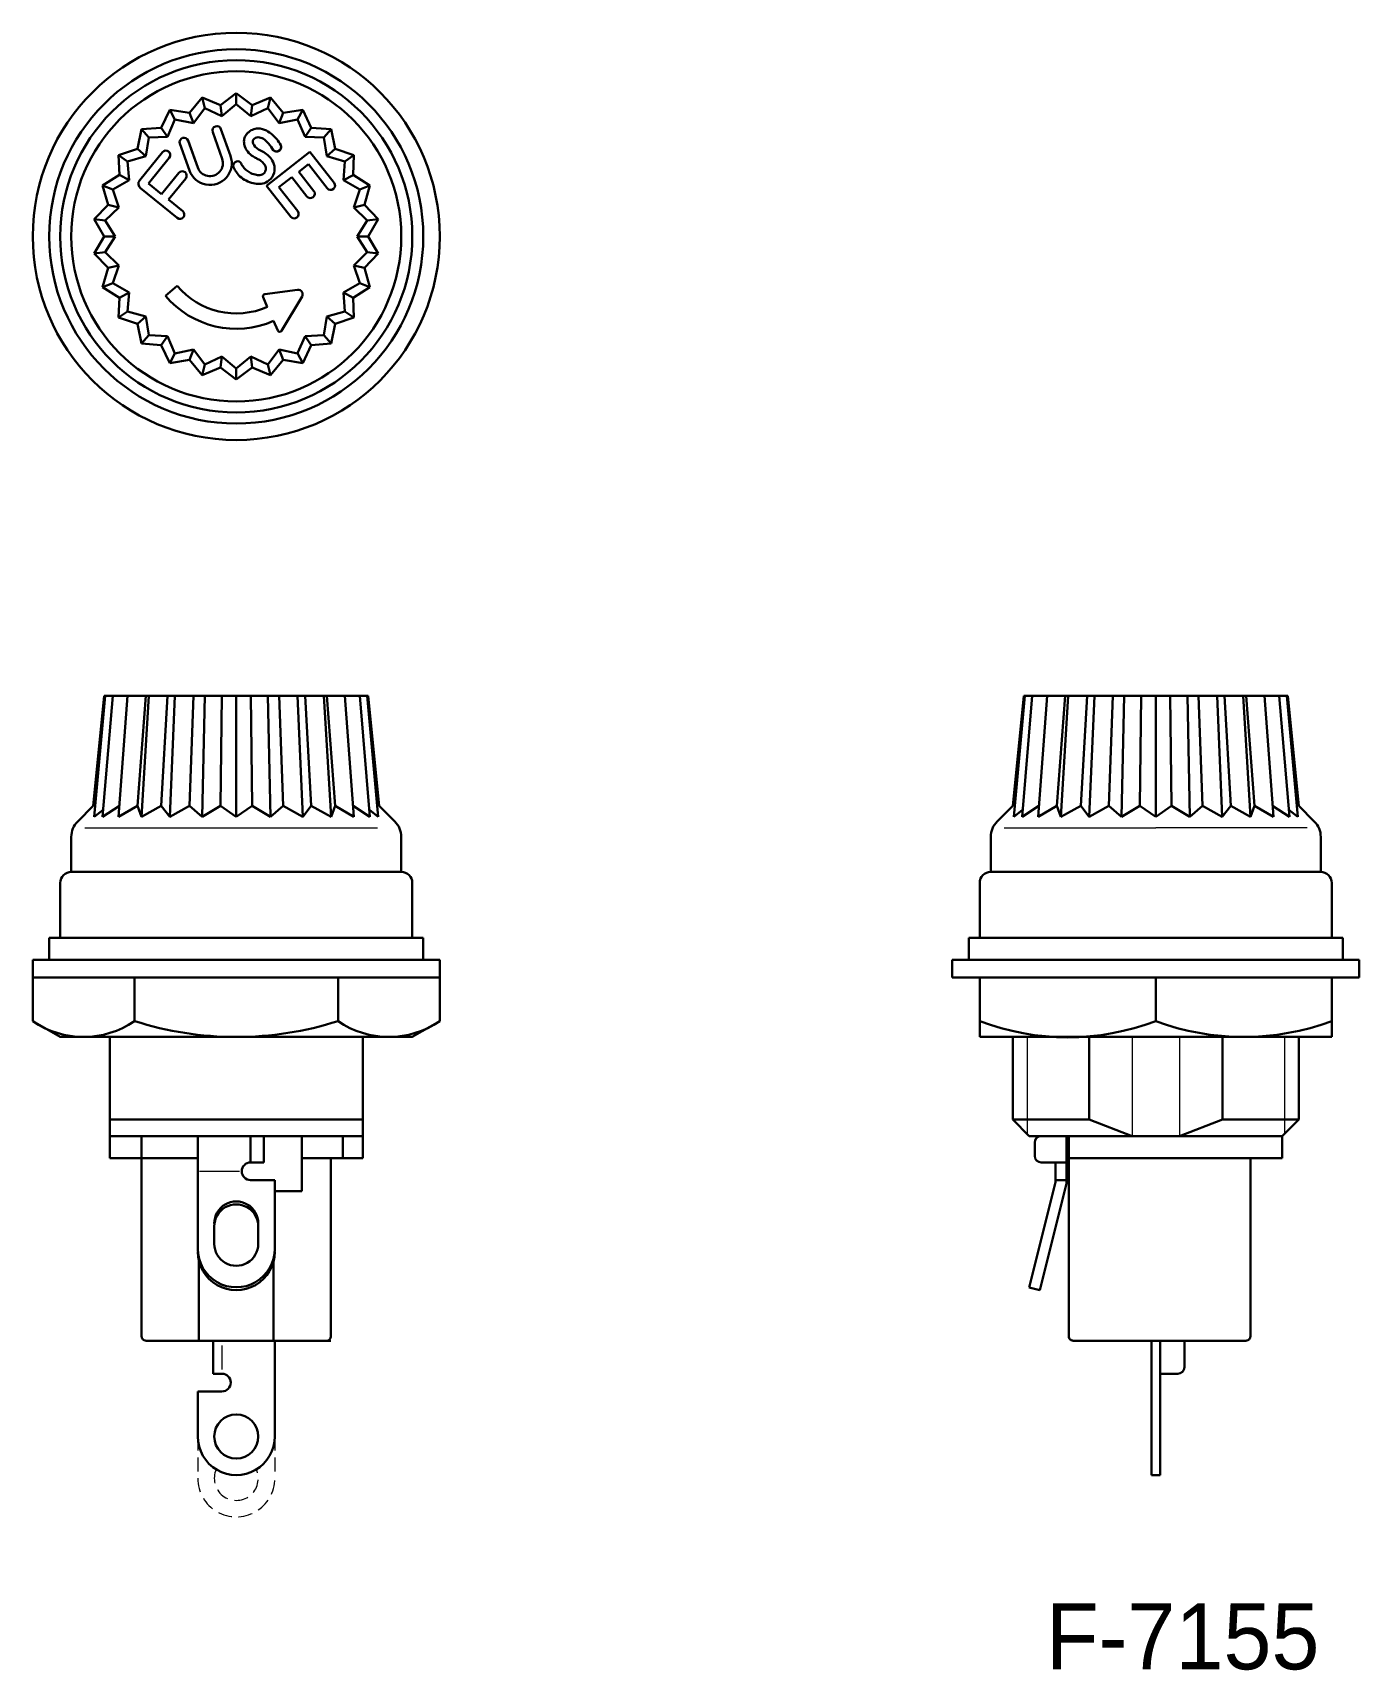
# Model space of a CAD drawing. Extents: x 5582.3 to 5642.6, y 8348.2 to 8422.6.
import ezdxf

# ---------------------------------------------------------------- set-up
doc = ezdxf.new("R2010")
doc.units = 0
doc.linetypes.add('HIDDEN', pattern=[9.525, 6.35, -3.175])
doc.layers.add('AM_0 プロファイル（中）', color=7, linetype='CONTINUOUS', lineweight=30)
doc.layers.add('AM_1 プロファイル（細）', color=60, linetype='CONTINUOUS', lineweight=13)
doc.styles.add('社内規格', font='HGSGothicM.ttf')

msp = doc.modelspace()

# ---------------------------------------------------------------- linework, layer by layer
at = {"layer": 'AM_0 プロファイル（中）'}
for p, q in [((5591.596, 8419.882), (5590.872, 8419.338)), ((5591.596, 8419.382), (5591.596, 8419.882)), ((5591.596, 8419.882), (5592.319, 8419.338)), ((5588.575, 8419.138), (5588.187, 8418.32)), ((5588.807, 8418.695), (5588.575, 8419.138)), ((5588.575, 8419.138), (5589.468, 8418.992)), ((5590.04, 8419.693), (5589.468, 8418.992)), ((5589.645, 8418.525), (5589.468, 8418.992)), ((5590.16, 8419.208), (5589.645, 8418.525)), ((5590.16, 8419.208), (5590.04, 8419.693)), ((5590.04, 8419.693), (5590.872, 8419.339)), ((5590.16, 8419.208), (5590.933, 8418.842)), ((5590.933, 8418.842), (5590.872, 8419.338)), ((5591.596, 8419.382), (5590.933, 8418.842)), ((5591.596, 8419.382), (5592.259, 8418.842)), ((5593.031, 8419.208), (5592.258, 8418.842)), ((5592.259, 8418.842), (5592.319, 8419.338)), ((5593.151, 8419.693), (5592.319, 8419.338)), ((5593.031, 8419.208), (5593.151, 8419.693)), ((5593.031, 8419.208), (5593.546, 8418.525)), ((5593.151, 8419.693), (5593.723, 8418.992)), ((5593.546, 8418.525), (5593.723, 8418.992)), ((5594.616, 8419.138), (5593.723, 8418.992)), ((5594.384, 8418.695), (5594.616, 8419.138)), ((5594.616, 8419.138), (5595.004, 8418.32)), ((5587.285, 8418.248), (5587.104, 8417.361)), ((5587.285, 8418.248), (5588.187, 8418.32)), ((5587.617, 8417.873), (5587.285, 8418.248)), ((5588.471, 8417.909), (5588.187, 8418.32)), ((5588.807, 8418.695), (5588.471, 8417.909)), ((5588.807, 8418.695), (5589.645, 8418.525)), ((5590.901, 8418.257), (5591.333, 8417.037)), ((5590.901, 8418.257), (5591.333, 8417.037)), ((5594.384, 8418.695), (5593.546, 8418.525)), ((5594.384, 8418.695), (5594.72, 8417.909)), ((5594.72, 8417.909), (5595.004, 8418.32)), ((5595.906, 8418.248), (5595.004, 8418.32)), ((5595.574, 8417.873), (5595.906, 8418.248)), ((5595.906, 8418.248), (5596.087, 8417.361)), ((5587.617, 8417.873), (5587.479, 8417.029)), ((5587.617, 8417.873), (5588.471, 8417.909)), ((5589.035, 8417.596), (5589.467, 8416.376)), ((5589.035, 8417.596), (5589.467, 8416.376)), ((5589.412, 8417.73), (5589.844, 8416.509)), ((5589.412, 8417.729), (5589.844, 8416.509)), ((5590.524, 8418.123), (5590.956, 8416.903)), ((5590.524, 8418.123), (5590.956, 8416.903)), ((5595.574, 8417.873), (5594.72, 8417.909)), ((5595.574, 8417.873), (5595.712, 8417.029)), ((5586.246, 8417.075), (5587.104, 8417.361)), ((5586.246, 8417.075), (5586.283, 8416.171)), ((5586.658, 8416.791), (5586.246, 8417.075)), ((5586.658, 8416.791), (5587.479, 8417.029)), ((5586.658, 8416.791), (5586.726, 8415.938)), ((5587.479, 8417.029), (5587.105, 8417.361)), ((5588.238, 8417.205), (5587.208, 8415.932)), ((5588.549, 8416.953), (5587.607, 8415.789)), ((5594.944, 8417.222), (5592.974, 8415.682)), ((5594.944, 8417.222), (5596.042, 8415.816)), ((5595.712, 8417.029), (5596.087, 8417.361)), ((5596.533, 8416.791), (5595.712, 8417.029)), ((5596.945, 8417.075), (5596.087, 8417.361)), ((5596.533, 8416.791), (5596.466, 8415.938)), ((5596.533, 8416.791), (5596.945, 8417.075)), ((5596.945, 8417.075), (5596.908, 8416.171)), ((5585.518, 8415.687), (5586.283, 8416.171)), ((5586.726, 8415.938), (5586.283, 8416.171)), ((5588.204, 8415.305), (5588.986, 8416.27)), ((5588.204, 8415.305), (5588.986, 8416.27)), ((5588.515, 8415.053), (5589.297, 8416.018)), ((5594.125, 8416.074), (5593.535, 8415.613)), ((5594.125, 8416.074), (5593.535, 8415.613)), ((5594.125, 8416.074), (5594.81, 8415.197)), ((5594.875, 8416.66), (5594.44, 8416.32)), ((5594.44, 8416.32), (5595.125, 8415.443)), ((5594.875, 8416.66), (5595.727, 8415.569)), ((5596.466, 8415.938), (5596.908, 8416.17)), ((5597.673, 8415.687), (5596.908, 8416.171)), ((5585.518, 8415.687), (5585.77, 8414.818)), ((5585.985, 8415.51), (5585.518, 8415.687)), ((5585.985, 8415.51), (5586.726, 8415.938)), ((5585.985, 8415.51), (5586.255, 8414.698)), ((5587.246, 8415.566), (5588.909, 8414.22)), ((5587.607, 8415.789), (5588.204, 8415.305)), ((5592.974, 8415.682), (5594.072, 8414.277)), ((5593.535, 8415.613), (5594.388, 8414.523)), ((5597.206, 8415.51), (5596.466, 8415.938)), ((5597.206, 8415.51), (5596.936, 8414.698)), ((5597.206, 8415.51), (5597.673, 8415.687)), ((5597.673, 8415.687), (5597.421, 8414.818)), ((5585.143, 8414.166), (5585.77, 8414.818)), ((5585.639, 8414.105), (5586.255, 8414.698)), ((5586.255, 8414.699), (5585.77, 8414.818)), ((5588.515, 8415.053), (5589.161, 8414.531)), ((5588.515, 8415.053), (5589.161, 8414.53)), ((5596.936, 8414.698), (5597.421, 8414.818)), ((5597.552, 8414.105), (5596.936, 8414.698)), ((5598.048, 8414.166), (5597.421, 8414.818)), ((5585.143, 8414.166), (5585.596, 8413.382)), ((5585.639, 8414.105), (5585.143, 8414.166)), ((5585.639, 8414.105), (5586.096, 8413.382)), ((5597.552, 8414.105), (5597.096, 8413.382)), ((5597.552, 8414.105), (5598.048, 8414.166)), ((5598.048, 8414.166), (5597.596, 8413.382)), ((5585.143, 8412.599), (5585.596, 8413.382)), ((5586.096, 8413.382), (5585.596, 8413.382)), ((5585.639, 8412.659), (5586.096, 8413.382)), ((5597.552, 8412.659), (5597.096, 8413.382)), ((5597.096, 8413.382), (5597.596, 8413.382)), ((5598.048, 8412.599), (5597.596, 8413.382)), ((5585.639, 8412.659), (5585.143, 8412.599)), ((5585.143, 8412.599), (5585.77, 8411.946)), ((5585.639, 8412.659), (5586.255, 8412.066)), ((5597.552, 8412.659), (5596.936, 8412.066)), ((5598.048, 8412.599), (5597.421, 8411.946)), ((5597.552, 8412.659), (5598.048, 8412.599)), ((5585.518, 8411.077), (5585.77, 8411.946)), ((5586.255, 8412.066), (5585.77, 8411.946)), ((5585.985, 8411.255), (5586.255, 8412.066)), ((5597.206, 8411.255), (5596.936, 8412.066)), ((5596.936, 8412.066), (5597.421, 8411.946)), ((5597.673, 8411.077), (5597.421, 8411.946)), ((5585.985, 8411.255), (5585.518, 8411.077)), ((5585.518, 8411.077), (5586.283, 8410.594)), ((5585.985, 8411.255), (5586.726, 8410.826)), ((5586.726, 8410.826), (5586.283, 8410.594)), ((5586.658, 8409.974), (5586.726, 8410.826)), ((5588.378, 8410.682), (5588.914, 8411.132)), ((5592.895, 8410.753), (5594.385, 8410.956)), ((5597.206, 8411.255), (5596.466, 8410.826)), ((5596.533, 8409.974), (5596.466, 8410.826)), ((5596.466, 8410.826), (5596.908, 8410.594)), ((5597.673, 8411.077), (5596.908, 8410.594)), ((5597.206, 8411.255), (5597.673, 8411.077)), ((5586.246, 8409.69), (5586.283, 8410.594)), ((5592.816, 8410.614), (5593.008, 8410.18)), ((5592.816, 8410.614), (5593.008, 8410.18)), ((5594.584, 8410.656), (5593.659, 8409.095)), ((5596.945, 8409.69), (5596.908, 8410.594)), ((5586.658, 8409.974), (5586.246, 8409.69)), ((5586.246, 8409.69), (5587.104, 8409.404)), ((5586.658, 8409.974), (5587.479, 8409.735)), ((5587.479, 8409.735), (5587.104, 8409.404)), ((5587.285, 8408.517), (5587.104, 8409.404)), ((5587.617, 8408.891), (5587.479, 8409.735)), ((5593.29, 8409.539), (5593.481, 8409.106)), ((5593.29, 8409.539), (5593.481, 8409.106)), ((5595.574, 8408.891), (5595.712, 8409.735)), ((5596.533, 8409.974), (5595.712, 8409.735)), ((5595.712, 8409.735), (5596.087, 8409.403)), ((5595.906, 8408.517), (5596.087, 8409.404)), ((5596.945, 8409.69), (5596.087, 8409.404)), ((5596.533, 8409.974), (5596.945, 8409.69)), ((5587.617, 8408.891), (5587.285, 8408.517)), ((5587.617, 8408.891), (5588.471, 8408.856)), ((5588.471, 8408.856), (5588.187, 8408.444)), ((5588.807, 8408.069), (5588.471, 8408.856)), ((5594.384, 8408.07), (5594.72, 8408.856)), ((5595.574, 8408.891), (5594.72, 8408.856)), ((5594.72, 8408.856), (5595.004, 8408.444)), ((5595.574, 8408.891), (5595.906, 8408.517)), ((5587.285, 8408.517), (5588.187, 8408.444)), ((5588.575, 8407.627), (5588.187, 8408.444)), ((5588.807, 8408.069), (5588.575, 8407.627)), ((5588.807, 8408.069), (5589.645, 8408.24)), ((5589.645, 8408.24), (5589.468, 8407.772)), ((5590.16, 8407.557), (5589.645, 8408.24)), ((5590.16, 8407.557), (5590.933, 8407.922)), ((5590.933, 8407.922), (5590.872, 8407.426)), ((5591.596, 8407.382), (5590.933, 8407.922)), ((5591.596, 8407.382), (5592.259, 8407.922)), ((5592.258, 8407.922), (5592.319, 8407.426)), ((5593.031, 8407.557), (5592.259, 8407.922)), ((5593.031, 8407.557), (5593.546, 8408.24)), ((5593.546, 8408.24), (5593.723, 8407.772)), ((5594.384, 8408.069), (5593.546, 8408.24)), ((5594.384, 8408.07), (5594.616, 8407.627)), ((5594.616, 8407.627), (5595.004, 8408.444)), ((5595.906, 8408.517), (5595.004, 8408.444)), ((5588.575, 8407.627), (5589.468, 8407.772)), ((5590.04, 8407.071), (5589.468, 8407.772)), ((5590.16, 8407.557), (5590.04, 8407.071)), ((5590.04, 8407.071), (5590.872, 8407.426)), ((5591.596, 8406.882), (5590.872, 8407.426)), ((5591.596, 8406.882), (5592.319, 8407.426)), ((5591.596, 8407.382), (5591.596, 8406.882)), ((5593.151, 8407.071), (5592.319, 8407.426)), ((5593.031, 8407.557), (5593.151, 8407.071)), ((5593.151, 8407.071), (5593.723, 8407.772)), ((5594.616, 8407.627), (5593.723, 8407.772)), ((5585.596, 8392.515), (5585.096, 8387.515)), ((5585.639, 8392.515), (5585.143, 8387.015)), ((5585.985, 8392.515), (5585.518, 8387.015)), ((5585.596, 8392.515), (5597.596, 8392.515)), ((5586.658, 8392.515), (5586.246, 8387.015)), ((5587.479, 8392.515), (5587.105, 8387.515)), ((5587.617, 8392.515), (5587.285, 8387.015)), ((5588.471, 8392.515), (5588.187, 8387.515)), ((5588.807, 8392.515), (5588.575, 8387.015)), ((5589.645, 8392.515), (5589.468, 8387.515)), ((5590.16, 8392.515), (5590.04, 8387.015)), ((5590.933, 8392.515), (5590.872, 8387.515)), ((5591.596, 8392.515), (5591.596, 8387.015)), ((5592.258, 8392.515), (5592.319, 8387.515)), ((5593.031, 8392.515), (5593.151, 8387.015)), ((5593.546, 8392.515), (5593.723, 8387.515)), ((5594.384, 8392.515), (5594.616, 8387.015)), ((5594.72, 8392.515), (5595.004, 8387.515)), ((5595.574, 8392.515), (5595.906, 8387.015)), ((5595.712, 8392.515), (5596.086, 8387.515)), ((5596.533, 8392.515), (5596.945, 8387.015)), ((5597.206, 8392.515), (5597.673, 8387.015)), ((5597.552, 8392.515), (5598.048, 8387.015)), ((5597.596, 8392.515), (5598.096, 8387.515)), ((5627.386, 8392.515), (5626.886, 8387.515)), ((5627.43, 8392.515), (5626.934, 8387.015)), ((5627.776, 8392.515), (5627.308, 8387.015)), ((5627.386, 8392.515), (5639.386, 8392.515)), ((5628.448, 8392.515), (5628.037, 8387.015)), ((5629.269, 8392.515), (5628.895, 8387.515)), ((5629.407, 8392.515), (5629.076, 8387.015)), ((5630.262, 8392.515), (5629.978, 8387.515)), ((5630.598, 8392.515), (5630.365, 8387.015)), ((5631.436, 8392.515), (5631.258, 8387.515)), ((5631.95, 8392.515), (5631.831, 8387.015)), ((5632.723, 8392.515), (5632.663, 8387.515)), ((5633.386, 8392.515), (5633.386, 8387.015)), ((5634.049, 8392.515), (5634.109, 8387.515)), ((5634.822, 8392.515), (5634.942, 8387.015)), ((5635.336, 8392.515), (5635.514, 8387.515)), ((5636.174, 8392.515), (5636.407, 8387.015)), ((5636.51, 8392.515), (5636.794, 8387.515)), ((5637.365, 8392.515), (5637.696, 8387.015)), ((5637.503, 8392.515), (5637.877, 8387.515)), ((5638.324, 8392.515), (5638.735, 8387.015)), ((5638.996, 8392.515), (5639.464, 8387.015)), ((5639.342, 8392.515), (5639.839, 8387.015)), ((5639.386, 8392.515), (5639.886, 8387.515)), ((5585.095, 8387.515), (5584.388, 8386.808)), ((5585.143, 8387.015), (5585.545, 8387.335)), ((5585.518, 8387.015), (5586.284, 8387.515)), ((5586.246, 8387.015), (5587.104, 8387.515)), ((5587.285, 8387.015), (5587.104, 8387.515)), ((5588.187, 8387.515), (5587.285, 8387.015)), ((5588.575, 8387.015), (5588.187, 8387.515)), ((5589.468, 8387.515), (5588.575, 8387.015)), ((5590.04, 8387.015), (5589.468, 8387.515)), ((5590.872, 8387.515), (5590.04, 8387.015)), ((5591.596, 8387.015), (5590.872, 8387.515)), ((5591.596, 8387.015), (5592.319, 8387.515)), ((5592.319, 8387.515), (5593.151, 8387.015)), ((5593.151, 8387.015), (5593.723, 8387.515)), ((5593.723, 8387.515), (5594.616, 8387.015)), ((5594.616, 8387.015), (5595.004, 8387.515)), ((5595.004, 8387.515), (5595.906, 8387.015)), ((5595.906, 8387.015), (5596.087, 8387.515)), ((5596.945, 8387.015), (5596.087, 8387.515)), ((5597.673, 8387.015), (5596.908, 8387.515)), ((5598.048, 8387.015), (5597.646, 8387.335)), ((5598.096, 8387.515), (5598.803, 8386.808)), ((5626.886, 8387.515), (5626.179, 8386.808)), ((5626.933, 8387.015), (5627.336, 8387.335)), ((5627.308, 8387.015), (5628.074, 8387.515)), ((5628.037, 8387.015), (5628.895, 8387.515)), ((5629.076, 8387.015), (5628.895, 8387.515)), ((5629.978, 8387.515), (5629.076, 8387.015)), ((5630.365, 8387.015), (5629.978, 8387.515)), ((5631.258, 8387.515), (5630.365, 8387.015)), ((5631.831, 8387.015), (5631.258, 8387.515)), ((5632.663, 8387.515), (5631.831, 8387.015)), ((5633.386, 8387.015), (5632.663, 8387.515)), ((5633.386, 8387.015), (5634.109, 8387.515)), ((5634.109, 8387.515), (5634.942, 8387.015)), ((5634.942, 8387.015), (5635.514, 8387.515)), ((5635.514, 8387.515), (5636.407, 8387.015)), ((5636.407, 8387.015), (5636.794, 8387.515)), ((5636.794, 8387.515), (5637.696, 8387.015)), ((5637.696, 8387.015), (5637.877, 8387.515)), ((5638.735, 8387.015), (5637.877, 8387.515)), ((5639.464, 8387.015), (5638.698, 8387.515)), ((5639.839, 8387.015), (5639.436, 8387.335)), ((5639.886, 8387.515), (5640.593, 8386.808)), ((5584.096, 8386.1), (5584.096, 8384.515)), ((5599.096, 8386.1), (5599.096, 8384.515)), ((5625.886, 8386.1), (5625.886, 8384.515)), ((5640.886, 8386.1), (5640.886, 8384.515)), ((5584.096, 8384.515), (5599.096, 8384.515)), ((5625.886, 8384.515), (5633.386, 8384.515)), ((5640.886, 8384.515), (5633.386, 8384.515)), ((5583.596, 8384.015), (5583.596, 8381.515)), ((5599.596, 8384.015), (5599.596, 8381.515)), ((5625.386, 8384.015), (5625.386, 8381.515)), ((5641.386, 8384.015), (5641.386, 8381.515)), ((5583.096, 8381.515), (5600.096, 8381.515)), ((5583.096, 8381.515), (5583.096, 8380.515)), ((5600.096, 8381.515), (5600.096, 8380.515)), ((5624.886, 8381.515), (5633.386, 8381.515)), ((5624.886, 8381.515), (5624.886, 8380.515)), ((5641.886, 8381.515), (5633.386, 8381.515)), ((5641.886, 8381.515), (5641.886, 8380.515)), ((5582.346, 8379.715), (5582.346, 8380.515)), ((5582.346, 8380.515), (5600.846, 8380.515)), ((5600.846, 8379.715), (5600.846, 8380.515)), ((5624.136, 8380.515), (5633.386, 8380.515)), ((5624.136, 8380.515), (5624.136, 8379.715)), ((5642.636, 8380.515), (5633.386, 8380.515)), ((5642.636, 8380.515), (5642.636, 8379.715)), ((5600.846, 8379.715), (5582.346, 8379.715)), ((5582.346, 8377.736), (5582.346, 8379.715)), ((5586.971, 8377.736), (5586.971, 8379.715)), ((5596.22, 8377.736), (5596.22, 8379.715)), ((5600.846, 8377.736), (5600.846, 8379.715)), ((5633.386, 8379.715), (5624.136, 8379.715)), ((5625.386, 8379.715), (5625.386, 8377.015)), ((5633.386, 8379.715), (5633.386, 8377.736)), ((5633.386, 8379.715), (5642.636, 8379.715)), ((5641.386, 8379.715), (5641.386, 8377.015)), ((5583.596, 8377.015), (5582.345, 8377.736)), ((5599.596, 8377.015), (5600.846, 8377.736)), ((5599.596, 8377.015), (5583.596, 8377.015)), ((5585.846, 8377.015), (5585.846, 8371.515)), ((5597.346, 8377.015), (5597.346, 8371.515)), ((5641.386, 8377.015), (5625.386, 8377.015)), ((5626.886, 8377.015), (5626.886, 8373.265)), ((5630.355, 8377.015), (5630.355, 8373.265)), ((5636.417, 8377.015), (5636.417, 8373.265)), ((5639.886, 8377.015), (5639.886, 8373.265)), ((5597.346, 8373.265), (5585.846, 8373.265)), ((5626.886, 8373.265), (5627.636, 8372.515)), ((5626.886, 8373.265), (5630.355, 8373.265)), ((5630.355, 8373.265), (5632.309, 8372.515)), ((5636.417, 8373.265), (5634.463, 8372.515)), ((5639.886, 8373.265), (5636.417, 8373.265)), ((5639.886, 8373.265), (5639.136, 8372.515)), ((5585.846, 8372.515), (5597.346, 8372.515)), ((5587.296, 8372.515), (5587.296, 8363.415)), ((5589.846, 8372.515), (5589.846, 8367.392)), ((5592.246, 8372.515), (5592.246, 8371.315)), ((5592.846, 8372.515), (5592.846, 8371.315)), ((5594.575, 8372.515), (5594.575, 8370.015)), ((5596.438, 8372.515), (5596.438, 8371.515)), ((5627.636, 8372.515), (5633.386, 8372.515)), ((5627.886, 8372.215), (5627.886, 8371.615)), ((5629.336, 8372.515), (5629.336, 8370.415)), ((5629.436, 8372.515), (5629.436, 8363.415)), ((5639.136, 8372.515), (5633.386, 8372.515)), ((5639.136, 8372.515), (5639.136, 8371.515)), ((5585.846, 8371.515), (5589.846, 8371.515)), ((5594.575, 8371.515), (5597.346, 8371.515)), ((5595.896, 8371.515), (5595.896, 8363.415)), ((5639.136, 8371.515), (5629.436, 8371.515)), ((5637.686, 8371.515), (5637.686, 8363.415)), ((5592.246, 8371.315), (5592.846, 8371.315)), ((5628.186, 8371.315), (5629.336, 8371.315)), ((5628.836, 8371.315), (5628.836, 8370.415)), ((5592.246, 8370.515), (5593.346, 8370.515)), ((5593.346, 8370.515), (5593.346, 8367.392)), ((5593.346, 8370.015), (5594.575, 8370.015)), ((5628.836, 8370.415), (5627.636, 8365.632)), ((5629.321, 8370.293), (5628.121, 8365.51)), ((5628.836, 8370.515), (5629.336, 8370.515)), ((5590.596, 8368.411), (5590.596, 8367.618)), ((5592.596, 8368.411), (5592.596, 8367.618)), ((5589.896, 8366.946), (5589.896, 8363.215)), ((5593.295, 8366.946), (5593.295, 8363.215)), ((5628.121, 8365.51), (5627.636, 8365.632)), ((5587.496, 8363.215), (5595.896, 8363.215)), ((5590.546, 8363.215), (5590.546, 8361.715)), ((5593.346, 8363.215), (5593.346, 8358.865)), ((5633.186, 8363.215), (5629.636, 8363.215)), ((5633.186, 8363.215), (5633.186, 8357.115)), ((5637.486, 8363.215), (5633.186, 8363.215)), ((5633.586, 8363.215), (5633.586, 8357.115)), ((5634.686, 8363.215), (5634.686, 8362.015)), ((5590.546, 8361.715), (5590.946, 8361.715)), ((5634.386, 8361.715), (5633.586, 8361.715)), ((5589.846, 8360.915), (5590.946, 8360.915)), ((5589.846, 8360.915), (5589.846, 8358.865)), ((5633.586, 8357.115), (5633.186, 8357.115))]:
    msp.add_line(p, q, dxfattribs=at)
for centre, radius in [((5591.596, 8413.382), 9.25), ((5591.596, 8413.382), 8.5), ((5591.596, 8413.382), 8), ((5591.596, 8413.382), 7.5), ((5591.596, 8358.865), 1)]:
    msp.add_circle(centre, radius, dxfattribs=at)
for centre, radius, start, end in [((5590.713, 8418.19), 0.2, 19.5, 199.5), ((5590.713, 8418.19), 0.2, 19.5, 199.5), ((5589.223, 8417.663), 0.2, 19.5, 199.5), ((5589.223, 8417.663), 0.2, 19.5, 199.5), ((5593.427, 8417.449), 0.211, 200.41904, 20.20676), ((5593.427, 8417.449), 0.211, 222.34947, 20.20493), ((5588.393, 8417.079), 0.2, 321, 140.99999), ((5588.393, 8417.079), 0.2, 321, 140.99999), ((5590.4, 8416.706), 0.99, 199.49999, 19.5), ((5590.4, 8416.706), 0.99, 199.49999, 19.5), ((5590.4, 8416.706), 0.59, 199.49999, 19.5), ((5590.4, 8416.706), 0.59, 199.49999, 19.5), ((5591.659, 8416.591), 0.202, 49.26201, 200.80252), ((5589.141, 8416.144), 0.2, 321, 140.99999), ((5589.141, 8416.144), 0.2, 321, 140.99999), ((5591.659, 8416.591), 0.202, 6.97138, 7.19744), ((5587.41, 8415.768), 0.26, 140.99998, 230.99998), ((5587.41, 8415.768), 0.26, 140.99998, 230.99998), ((5594.967, 8415.32), 0.2, 218, 38), ((5594.967, 8415.32), 0.2, 218, 38), ((5595.885, 8415.693), 0.2, 218, 38), ((5595.885, 8415.693), 0.2, 218, 38), ((5589.035, 8414.375), 0.2, 231.00001, 51), ((5589.035, 8414.375), 0.2, 231.00001, 51), ((5594.23, 8414.4), 0.2, 218, 38), ((5594.23, 8414.4), 0.2, 218, 38), ((5591.596, 8413.382), 3.5, 220, 293.79664), ((5591.596, 8413.382), 3.5, 220, 293.79664), ((5594.412, 8410.758), 0.2, 329.33551, 97.75025), ((5594.412, 8410.758), 0.2, 329.33551, 97.75025), ((5591.596, 8413.382), 4.2, 220, 293.79664), ((5592.908, 8410.654), 0.1, 97.75025, 203.79664), ((5592.908, 8410.654), 0.1, 97.75025, 203.79664), ((5593.573, 8409.146), 0.1, 203.79665, 329.33717), ((5593.573, 8409.146), 0.1, 203.79665, 329.98809), ((5585.096, 8386.1), 1, 135, 180.00001), ((5598.096, 8386.1), 1, 359.99996, 44.99996), ((5626.886, 8386.1), 1, 135, 180.00001), ((5639.886, 8386.1), 1, 359.99999, 45), ((5584.096, 8384.015), 0.5, 90, 180.00001), ((5599.096, 8384.015), 0.5, 359.99996, 89.99996), ((5625.886, 8384.015), 0.5, 90, 180.00001), ((5640.886, 8384.015), 0.5, 359.99999, 90), ((5584.658, 8381.081), 4.066, 235.33563, 304.66319), ((5591.596, 8392.195), 15.181, 252.2622, 269.99992), ((5591.596, 8392.195), 15.181, 270.00008, 287.7378), ((5598.533, 8381.081), 4.066, 235.33681, 304.66437), ((5629.386, 8388.19), 11.193, 249.06165, 290.93833), ((5637.386, 8388.461), 11.446, 249.54564, 290.45434), ((5628.186, 8372.215), 0.3, 90.00002, 180.00001), ((5628.186, 8371.615), 0.3, 180.00001, 270), ((5592.246, 8370.915), 0.4, 90, 270), ((5628.836, 8370.415), 0.5, 345.91627, 0.00001), ((5591.596, 8368.544), 1, 0, 180.00001), ((5591.596, 8368.411), 1, 0, 180.00001), ((5591.596, 8367.392), 1.75, 179.99999, 0.00001), ((5591.596, 8367.26), 1.75, 179.99999, 0.00001), ((5591.596, 8367.618), 1, 179.99999, 0.00001), ((5587.496, 8363.415), 0.2, 179.99999, 270), ((5595.696, 8363.415), 0.2, 269.99999, 359.99999), ((5629.636, 8363.415), 0.2, 179.99999, 270), ((5637.486, 8363.415), 0.2, 270, 0.00001), ((5590.946, 8361.315), 0.4, 270, 90), ((5634.386, 8362.015), 0.3, 270, 0), ((5591.596, 8358.865), 1.75, 179.99999, 0.00001)]:
    msp.add_arc(centre, radius, start, end, dxfattribs=at)
for points, knots in [([(5591.791, 8416.744), (5591.82, 8416.681), (5591.854, 8416.621), (5591.979, 8416.443), (5592.082, 8416.349), (5592.282, 8416.24), (5592.364, 8416.208), (5592.53, 8416.17), (5592.606, 8416.163), (5592.709, 8416.17), (5592.744, 8416.179), (5592.821, 8416.211), (5592.872, 8416.256), (5592.924, 8416.35), (5592.937, 8416.399), (5592.941, 8416.493), (5592.931, 8416.542), (5592.888, 8416.641), (5592.856, 8416.686), (5592.76, 8416.782), (5592.696, 8416.829), (5592.594, 8416.888), (5592.561, 8416.905), (5592.468, 8416.952), (5592.411, 8416.981), (5592.273, 8417.072), (5592.189, 8417.141), (5592.067, 8417.295), (5592.021, 8417.367), (5591.962, 8417.527), (5591.943, 8417.606), (5591.948, 8417.764), (5591.962, 8417.837), (5592.021, 8417.97), (5592.059, 8418.023), (5592.139, 8418.109), (5592.181, 8418.142), (5592.296, 8418.216), (5592.371, 8418.247), (5592.533, 8418.284), (5592.615, 8418.287), (5592.831, 8418.261), (5592.945, 8418.208), (5593.128, 8418.094), (5593.2, 8418.032), (5593.323, 8417.919), (5593.381, 8417.86), (5593.506, 8417.713), (5593.571, 8417.621), (5593.626, 8417.522)], [0.131361, 0.131361, 0.131361, 0.131361, 0.406026, 0.406026, 1.012299, 1.012299, 1.378552, 1.378552, 1.706187, 1.706187, 1.940061, 1.940061, 2.38548, 2.38548, 2.710115, 2.710115, 3.034749, 3.034749, 3.359384, 3.359384, 3.684019, 3.684019, 3.83242, 3.83242, 3.980821, 3.980821, 4.157337, 4.157337, 4.282558, 4.282558, 4.372067, 4.372067, 4.43323, 4.43323, 4.494393, 4.494393, 4.555556, 4.555556, 4.657851, 4.657851, 4.760147, 4.760147, 4.953246, 4.953246, 5.146346, 5.146346, 5.339445, 5.339445, 5.593001, 5.593001, 5.593001, 5.593001]), ([(5591.471, 8416.52), (5591.553, 8416.368), (5591.765, 8416.032), (5592.319, 8415.759), (5592.9, 8415.746), (5593.266, 8416.061), (5593.378, 8416.459), (5593.238, 8416.926), (5592.852, 8417.23), (5592.458, 8417.383), (5592.278, 8417.735), (5592.628, 8417.968), (5592.991, 8417.719), (5593.163, 8417.481), (5593.229, 8417.375)], [0.197527, 0.197527, 0.197527, 0.197527, 0.705119, 1.385773, 1.957786, 2.333571, 2.747381, 3.125178, 3.73412, 4.124726, 4.426553, 4.650817, 5.14836, 5.529387, 5.529387, 5.529387, 5.529387])]:
    msp.add_open_spline(points, degree=3, knots=knots, dxfattribs=at)
at = {"layer": 'AM_1 プロファイル（細）'}
for p, q in [((5584.71, 8386.515), (5598.016, 8386.515)), ((5626.501, 8386.515), (5633.386, 8386.515)), ((5640.271, 8386.515), (5633.386, 8386.515)), ((5627.536, 8377.015), (5627.536, 8372.615)), ((5632.309, 8377.015), (5632.309, 8372.515)), ((5634.463, 8377.015), (5634.463, 8372.515)), ((5639.236, 8377.015), (5639.236, 8372.615)), ((5589.921, 8370.915), (5591.747, 8370.915)), ((5590.946, 8363.004), (5590.946, 8361.903))]:
    msp.add_line(p, q, dxfattribs=at)
at = {"layer": 'AM_1 プロファイル（細）', "linetype": 'HIDDEN', "ltscale": 0.1}
for p, q in [((5589.846, 8358.865), (5589.846, 8356.965)), ((5593.346, 8358.865), (5593.346, 8356.965))]:
    msp.add_line(p, q, dxfattribs=at)
for radius, start, end in [(1, 155.96893, 24.03107), (1.75, 179.99999, 0.00001)]:
    msp.add_arc((5591.596, 8356.965), radius, start, end, dxfattribs=at)

# ---------------------------------------------------------------- texts
at = {"layer": 'AM_0 プロファイル（中）', "insert": (5628.393, 8351.289), "char_height": 3, "attachment_point": 1, "style": '社内規格'}
msp.add_mtext('F-7155', dxfattribs=at)

doc.saveas('drawing.dxf')
